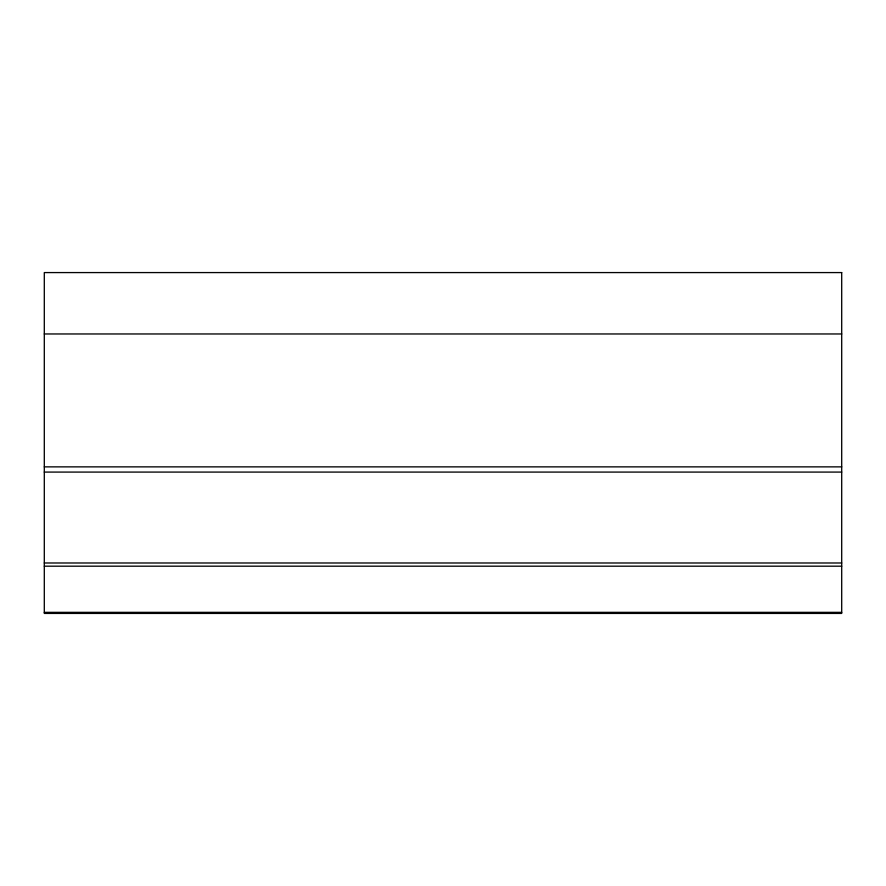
<?xml version="1.0" encoding="UTF-8"?>
<svg xmlns="http://www.w3.org/2000/svg" width="886" height="886" viewBox="0 0 886 886"><rect width="100%" height="100%" fill="white"/><g stroke="black" fill="none" stroke-linecap="round" stroke-linejoin="round"><path stroke-width="1.33" d="M44.3 333.967L841.7 333.967M44.3 466.867L841.7 466.867M44.3 472.083L841.7 472.083M44.3 562.987L841.7 562.987M44.3 566.187L841.7 566.187M44.3 612.348L841.7 612.348M841.7 272.578L44.3 272.578L44.3 613.422L841.7 613.422L841.7 272.578"/></g></svg>
